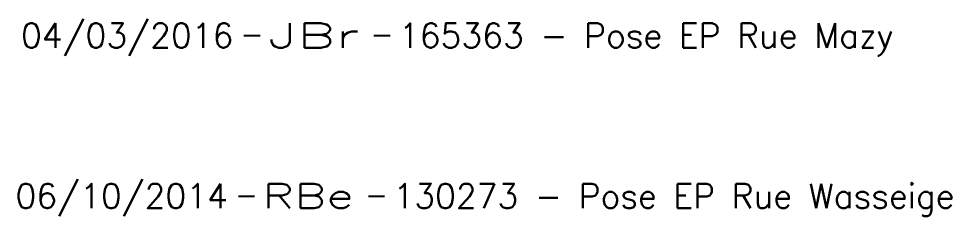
# Model space of a CAD drawing. Header units: millimetres. Extents: x 185116 to 185972, y 126995 to 127892.
# Drawn here: x 185511.08 to 185539.88, y 127510.17 to 127516.25 of the extents above; entities that cross this region are included whole.
import ezdxf
from ezdxf.enums import TextEntityAlignment as Align

# ---------------------------------------------------------------- set-up
doc = ezdxf.new("R2010")
doc.units = ezdxf.units.MM
doc.layers.get('0').update_dxf_attribs({"linetype": 'CONTINUOUS'})
doc.layers.add('E_910', color=7, linetype='CONTINUOUS', plot=False)
doc.styles.get("Standard").update_dxf_attribs({"font": 'romans.shx', "width": 0.85})

# ---------------------------------------------------------------- blocks, each defined once
blk = doc.blocks.new('GIS_MODF')
at = {"color": 0, "linetype": 'Continuous', "flags": 128}
for points in [[(-2.257, -0.012), (-1.757, -0.012)], [(1.758, -0.012), (2.258, -0.012)]]:
    blk.add_lwpolyline(points, dxfattribs=at)
at = {"color": 0, "linetype": 'Continuous'}
blk.add_attdef('DATE', text='', height=0.75, dxfattribs=at).set_placement((-2.583, -0.387), align=Align.RIGHT)
at = {"color": 0, "linetype": 'Continuous', "width": 3.590909}
blk.add_attdef('USER', text='', height=0.75, dxfattribs=at).set_placement((-1.516, -0.387), (1.306, -0.387), align=Align.FIT)
at = {"color": 0, "linetype": 'Continuous'}
blk.add_attdef('DESC', (2.528, -0.387), '', height=0.75, dxfattribs=at)

msp = doc.modelspace()

# ---------------------------------------------------------------- block references
at = {"layer": 'E_910'}
ref = msp.add_blockref('GIS_MODF', (185520.289, 127515.747), dxfattribs=at)
ref.add_attrib('DATE', '04/03/2016', dxfattribs={"layer": '0', "color": 0, "linetype": 'Continuous', "height": 0.75}).set_placement((185517.706, 127515.361), align=Align.RIGHT)
ref.add_attrib('USER', 'JBr', dxfattribs={"layer": '0', "color": 0, "linetype": 'Continuous', "height": 0.75, "width": 1.612245}).set_placement((185518.773, 127515.361), (185521.594, 127515.361), align=Align.FIT)
ref.add_attrib('DESC', '165363 - Pose EP Rue Mazy', (185522.817, 127515.361), dxfattribs={"layer": '0', "color": 0, "linetype": 'Continuous', "height": 0.75})
ref = msp.add_blockref('GIS_MODF', (185520.12, 127510.803), dxfattribs=at)
ref.add_attrib('DATE', '06/10/2014', dxfattribs={"layer": '0', "color": 0, "linetype": 'Continuous', "height": 0.75}).set_placement((185517.537, 127510.417), align=Align.RIGHT)
ref.add_attrib('USER', 'RBe', dxfattribs={"layer": '0', "color": 0, "linetype": 'Continuous', "height": 0.75, "width": 1.385965}).set_placement((185518.604, 127510.417), (185521.425, 127510.417), align=Align.FIT)
ref.add_attrib('DESC', '130273 - Pose EP Rue Wasseige', (185522.648, 127510.417), dxfattribs={"layer": '0', "color": 0, "linetype": 'Continuous', "height": 0.75})

doc.saveas('drawing.dxf')
